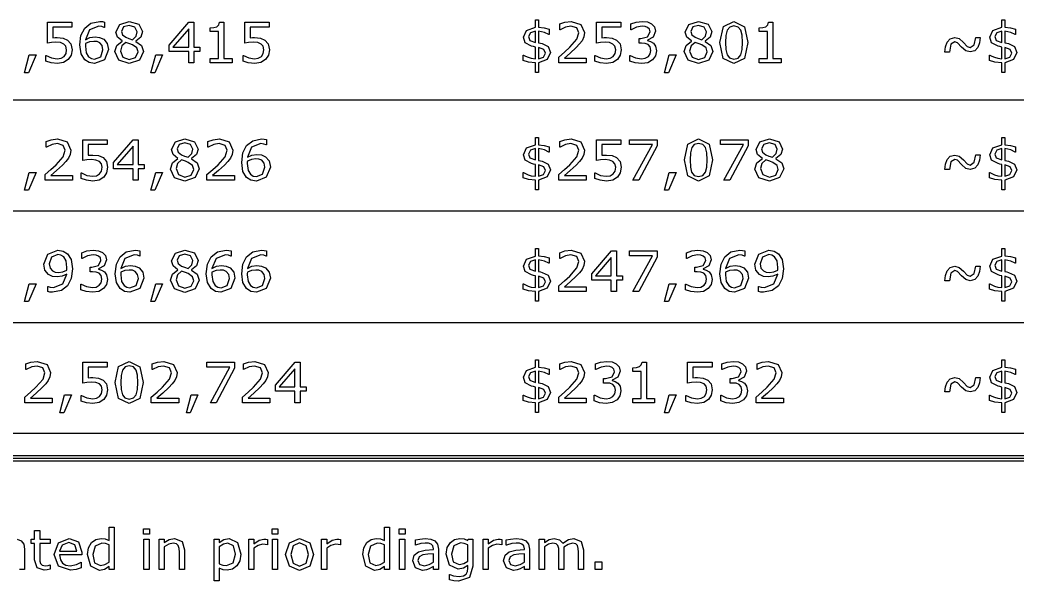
# Model space of a CAD drawing. Extents: x -1 to 182, y 89 to 480.
# Drawn here: x 87.14 to 129.78, y 114.87 to 138.89 of the extents above; entities that cross this region are included whole.
import ezdxf

# ---------------------------------------------------------------- set-up
doc = ezdxf.new("R2010")
doc.units = 0

msp = doc.modelspace()

# ---------------------------------------------------------------- linework, layer by layer
at = {"layer": 'Layer 1', "color": 7}
for points in [[(89.376603, 137.604896), (89.33242, 137.373518), (89.211495, 137.18749), (89.011508, 137.061919), (88.744083, 137.018898), (88.470845, 137.049113), (88.248765, 137.120048), (88.248765, 137.365369), (88.265037, 137.365369), (88.488279, 137.261891), (88.739424, 137.220034), (88.898719, 137.243317), (89.03708, 137.324703), (89.113819, 137.44448), (89.140563, 137.606087), (89.109171, 137.757243), (89.02429, 137.856065), (88.876626, 137.917686), (88.683615, 137.936207), (88.485953, 137.922184), (88.323171, 137.894297), (88.323171, 138.786101), (89.364967, 138.786101), (89.364967, 138.58261), (88.547577, 138.58261), (88.547577, 138.122182), (88.649897, 138.129062), (88.740588, 138.131707), (88.987084, 138.107366), (89.181259, 138.023625), (89.325435, 137.858525), (89.376595, 137.605055), (89.376603, 137.604896)], [(90.929994, 137.616538), (90.755586, 137.185162), (90.330031, 137.018898), (90.097489, 137.058426), (89.912616, 137.175848), (89.757973, 137.431647), (89.70449, 137.815346), (89.753324, 138.223465), (89.911452, 138.539721), (90.17539, 138.744376), (90.552111, 138.818777), (90.66722, 138.812956), (90.761399, 138.792054), (90.761399, 138.569989), (90.749784, 138.569989), (90.650951, 138.602533), (90.517239, 138.618937), (90.118428, 138.461986), (89.945181, 138.039924), (90.13703, 138.129432), (90.356785, 138.160838), (90.550957, 138.139936), (90.724204, 138.05855), (90.877683, 137.87948), (90.930004, 137.616723), (90.929994, 137.616538)], [(92.431063, 137.537507), (92.255494, 137.164286), (91.815984, 137.015458), (91.367177, 137.160794), (91.200908, 137.532877), (91.284622, 137.793306), (91.520654, 137.979361), (91.520654, 137.98624), (91.313692, 138.149038), (91.247417, 138.369938), (91.40787, 138.695507), (91.815984, 138.825735), (92.229914, 138.701328), (92.384555, 138.385046), (92.311302, 138.153668), (92.096201, 137.976953), (92.096201, 137.970074), (92.345023, 137.797989), (92.431063, 137.537533), (92.431063, 137.537507)], [(92.1555, 138.382823), (92.058993, 138.580467), (91.814823, 138.654894), (91.57414, 138.585123), (91.481123, 138.396767), (91.527631, 138.251431), (91.670646, 138.143296), (91.793894, 138.088633), (91.952022, 138.032833), (92.111317, 138.192138), (92.1555, 138.382823), (92.1555, 138.382823)], [(94.83789, 137.542164), (94.58093, 137.542164), (94.58093, 137.054934), (94.357688, 137.054934), (94.357688, 137.542111), (93.52867, 137.542111), (93.52867, 137.809551), (94.36699, 138.786233), (94.58093, 138.786233), (94.58093, 137.728139), (94.83789, 137.728139), (94.83789, 137.542164)], [(96.213385, 137.054934), (95.276235, 137.054934), (95.276235, 137.231675), (95.636677, 137.231675), (95.636677, 138.392057), (95.276235, 138.392057), (95.276235, 138.550198), (95.433202, 138.56184), (95.559937, 138.597876), (95.643654, 138.671139), (95.679698, 138.792054), (95.859918, 138.792054), (95.859918, 137.231702), (96.213385, 137.231702), (96.213385, 137.054934)], [(97.812123, 137.604896), (97.76794, 137.373518), (97.647018, 137.18749), (97.44703, 137.061919), (97.179606, 137.018898), (96.906365, 137.049113), (96.684288, 137.120048), (96.684288, 137.365369), (96.700559, 137.365369), (96.923801, 137.261891), (97.174949, 137.220034), (97.334241, 137.243317), (97.472605, 137.324703), (97.549344, 137.44448), (97.576086, 137.606087), (97.544693, 137.757243), (97.459815, 137.856065), (97.312148, 137.917686), (97.119138, 137.936207), (96.921476, 137.922184), (96.758696, 137.894297), (96.758696, 138.786101), (97.800492, 138.786101), (97.800492, 138.58261), (96.9831, 138.58261), (96.9831, 138.122182), (97.085419, 138.129062), (97.17611, 138.131707), (97.422606, 138.107366), (97.616781, 138.023625), (97.760958, 137.858525), (97.812118, 137.605055), (97.812123, 137.604896)], [(109.827784, 137.496761), (109.687095, 137.196777), (109.318512, 137.056098), (109.318512, 136.6352), (109.181313, 136.6352), (109.181313, 137.050277), (108.892957, 137.079355), (108.659251, 137.153756), (108.659251, 137.383996), (108.677851, 137.383996), (108.756916, 137.336318), (108.867374, 137.286312), (109.008064, 137.244455), (109.18131, 137.222494), (109.18131, 137.725943), (109.095268, 137.743405), (109.022018, 137.761926), (108.749942, 137.904933), (108.667387, 138.142132), (108.802263, 138.432803), (109.18131, 138.57118), (109.18131, 138.887436), (109.31851, 138.887436), (109.31851, 138.573508), (109.559193, 138.545595), (109.766158, 138.486302), (109.766158, 138.25839), (109.749886, 138.25839), (109.567339, 138.352581), (109.318517, 138.404916), (109.318517, 137.903769), (109.394096, 137.887365), (109.46502, 137.872284), (109.732444, 137.744384), (109.827789, 137.496708), (109.827784, 137.496761)], [(111.352108, 137.054934), (110.180087, 137.054934), (110.180087, 137.297953), (110.424257, 137.507239), (110.653312, 137.71536), (110.959109, 138.058365), (111.041662, 138.333928), (110.952132, 138.544378), (110.704472, 138.621107), (110.475417, 138.583906), (110.234734, 138.46995), (110.223119, 138.46995), (110.223119, 138.714134), (110.442871, 138.788535), (110.710298, 138.822269), (111.127712, 138.693205), (111.278866, 138.345543), (111.253281, 138.160679), (111.180031, 137.999072), (111.07306, 137.857203), (110.925394, 137.70258), (110.668433, 137.465382), (110.420776, 137.253768), (111.352113, 137.253768), (111.352108, 137.054934)], [(112.852013, 137.604896), (112.80783, 137.373518), (112.686908, 137.18749), (112.48692, 137.061919), (112.219495, 137.018898), (111.946255, 137.049113), (111.724178, 137.120048), (111.724178, 137.365369), (111.740449, 137.365369), (111.963691, 137.261891), (112.214839, 137.220034), (112.374131, 137.243317), (112.512495, 137.324703), (112.589234, 137.44448), (112.615976, 137.606087), (112.584583, 137.757243), (112.499705, 137.856065), (112.352038, 137.917686), (112.159028, 137.936207), (111.961366, 137.922184), (111.798586, 137.894297), (111.798586, 138.786101), (112.840382, 138.786101), (112.840382, 138.58261), (112.02299, 138.58261), (112.02299, 138.122182), (112.125309, 138.129062), (112.216, 138.131707), (112.462496, 138.107366), (112.656671, 138.023625), (112.800848, 137.858525), (112.852008, 137.605055), (112.852013, 137.604896)], [(114.227508, 137.888609), (114.319364, 137.763037), (114.355408, 137.567696), (114.312387, 137.350262), (114.191464, 137.178177), (113.985664, 137.057262), (113.727539, 137.018898), (113.443837, 137.05377), (113.214783, 137.128197), (113.214783, 137.37119), (113.232219, 137.37119), (113.464763, 137.263055), (113.722888, 137.220034), (113.87869, 137.244375), (114.012402, 137.316474), (114.091468, 137.42924), (114.118212, 137.585052), (114.087981, 137.738537), (114.00659, 137.835031), (113.879854, 137.883873), (113.719398, 137.897895), (113.614753, 137.897895), (113.614753, 138.090909), (113.696144, 138.090909), (113.977522, 138.164172), (114.083329, 138.380442), (114.056588, 138.489741), (113.982174, 138.567634), (113.875203, 138.609491), (113.746142, 138.621133), (113.511272, 138.581604), (113.276404, 138.469977), (113.264789, 138.469977), (113.264789, 138.712996), (113.484543, 138.787423), (113.751968, 138.822296), (113.97521, 138.799012), (114.149618, 138.724585), (114.276353, 138.589727), (114.319374, 138.404863), (114.217055, 138.15253), (113.977536, 138.017672), (113.977536, 138.001268), (114.105435, 137.961739), (114.227519, 137.888503), (114.227508, 137.888609)], [(116.772699, 137.537454), (116.59713, 137.164233), (116.15762, 137.015405), (115.708813, 137.160741), (115.542544, 137.532824), (115.626258, 137.793253), (115.86229, 137.979308), (115.86229, 137.986187), (115.655328, 138.148985), (115.589053, 138.369885), (115.749506, 138.695454), (116.15762, 138.825682), (116.57155, 138.701275), (116.726191, 138.384993), (116.652938, 138.153615), (116.437837, 137.9769), (116.437837, 137.970021), (116.686659, 137.797936), (116.772699, 137.53748), (116.772699, 137.537454)], [(116.497136, 138.38277), (116.400629, 138.580414), (116.156459, 138.654841), (115.915776, 138.58507), (115.822759, 138.396714), (115.869267, 138.251378), (116.012282, 138.143243), (116.13553, 138.08858), (116.293658, 138.03278), (116.452953, 138.192085), (116.497136, 138.38277), (116.497136, 138.38277)], [(118.271443, 137.921152), (118.12494, 137.236306), (117.672644, 137.018898), (117.216857, 137.239798), (117.073842, 137.918824), (117.219183, 138.600178), (117.672644, 138.821105), (118.127266, 138.596686), (118.271443, 137.921152), (118.271443, 137.921152)], [(117.965648, 137.393283), (118.020295, 137.61421), (118.035403, 137.921152), (118.020295, 138.228121), (117.964487, 138.449022), (117.852864, 138.583906), (117.672644, 138.629256), (117.491259, 138.583906), (117.378475, 138.44672), (117.323828, 138.222301), (117.309884, 137.918824), (117.322664, 137.615374), (117.377313, 137.396775), (117.485446, 137.258398), (117.672644, 137.210747), (117.854029, 137.256096), (117.965648, 137.393283), (117.965648, 137.393283)], [(119.688798, 137.054934), (118.751645, 137.054934), (118.751645, 137.231675), (119.112089, 137.231675), (119.112089, 138.392057), (118.751645, 138.392057), (118.751645, 138.550198), (118.908614, 138.56184), (119.035349, 138.597876), (119.119066, 138.671139), (119.15511, 138.792054), (119.335331, 138.792054), (119.335331, 137.231702), (119.688798, 137.231702), (119.688798, 137.054934)], [(129.768143, 137.496761), (129.627453, 137.196777), (129.258873, 137.056098), (129.258873, 136.6352), (129.121671, 136.6352), (129.121671, 137.050277), (128.833318, 137.079355), (128.599612, 137.153756), (128.599612, 137.383996), (128.618212, 137.383996), (128.697278, 137.336318), (128.807736, 137.286312), (128.948425, 137.244455), (129.121669, 137.222494), (129.121669, 137.725943), (129.035629, 137.743405), (128.962376, 137.761926), (128.6903, 137.904933), (128.607748, 138.142132), (128.742622, 138.432803), (129.121669, 138.57118), (129.121669, 138.887436), (129.258871, 138.887436), (129.258871, 138.573508), (129.499551, 138.545595), (129.706516, 138.486302), (129.706516, 138.25839), (129.690244, 138.25839), (129.507698, 138.352581), (129.258876, 138.404916), (129.258876, 137.903769), (129.334452, 137.887365), (129.405378, 137.872284), (129.672803, 137.744384), (129.768145, 137.496708), (129.768143, 137.496761)], [(94.357688, 137.728192), (94.357688, 138.509558), (93.6868, 137.728192), (94.357688, 137.728192)], [(109.181313, 137.923481), (109.181313, 138.403699), (108.972022, 138.335092), (108.887144, 138.172294), (108.949932, 138.013016), (109.181313, 137.923481), (109.181313, 137.923481)], [(129.121671, 137.923481), (129.121671, 138.403699), (128.912384, 138.335092), (128.827503, 138.172294), (128.890291, 138.013016), (129.121671, 137.923481), (129.121671, 137.923481)], [(90.693962, 137.607277), (90.661405, 137.786347), (90.556762, 137.90959), (90.438163, 137.958432), (90.302125, 137.970074), (90.118417, 137.94679), (89.944009, 137.874692), (89.940517, 137.824712), (89.939458, 137.765419), (89.976667, 137.474721), (90.081309, 137.307293), (90.196419, 137.231728), (90.332457, 137.208445), (90.597558, 137.310759), (90.694062, 137.607251), (90.693962, 137.607277)], [(92.191544, 137.515414), (92.143871, 137.686335), (91.960163, 137.816563), (91.840403, 137.86424), (91.667156, 137.925862), (91.498564, 137.771213), (91.435776, 137.550313), (91.543908, 137.291021), (91.81831, 137.188707), (92.089224, 137.275914), (92.191544, 137.515414), (92.191544, 137.515414)], [(116.53318, 137.515361), (116.485507, 137.686282), (116.301799, 137.81651), (116.182039, 137.864188), (116.008792, 137.925809), (115.8402, 137.77116), (115.777412, 137.55026), (115.885544, 137.290968), (116.159946, 137.188654), (116.43086, 137.275861), (116.53318, 137.515361), (116.53318, 137.515361)], [(128.201962, 138.132766), (128.175218, 137.906045), (128.099643, 137.70721), (127.970582, 137.566532), (127.778733, 137.515361), (127.584558, 137.560711), (127.402011, 137.725811), (127.229929, 137.908373), (127.118307, 137.945573), (126.950876, 137.843259), (126.882275, 137.514197), (126.688103, 137.514197), (126.713688, 137.739781), (126.789264, 137.939752), (126.919489, 138.078129), (127.111338, 138.131602), (127.304349, 138.086252), (127.489221, 137.921152), (127.641536, 137.753724), (127.771761, 137.701416), (127.94733, 137.818838), (128.007793, 138.132766), (128.201962, 138.132766)], [(87.833674, 137.386298), (87.50579, 136.624722), (87.336033, 136.624722), (87.538344, 137.386298), (87.833674, 137.386298)], [(93.241478, 137.386351), (92.913591, 136.624775), (92.743834, 136.624775), (92.946148, 137.386351), (93.241478, 137.386351)], [(109.608029, 137.466546), (109.539428, 137.625825), (109.318512, 137.706046), (109.318512, 137.22469), (109.532454, 137.295625), (109.608029, 137.466546), (109.608029, 137.466546)], [(115.203029, 137.386298), (114.875144, 136.624722), (114.705385, 136.624722), (114.907698, 137.386298), (115.203029, 137.386298)], [(129.548388, 137.466546), (129.47979, 137.625825), (129.258873, 137.706046), (129.258873, 137.22469), (129.472813, 137.295625), (129.548388, 137.466546), (129.548388, 137.466546)], [(4.762494, 135.467436), (175.153946, 135.467436), (175.153946, 130.704942), (4.762494, 130.704942), (4.762494, 135.467436)], [(89.390555, 132.027857), (88.218534, 132.027857), (88.218534, 132.270876), (88.462707, 132.480162), (88.691762, 132.688283), (88.997556, 133.031288), (89.080109, 133.306851), (88.990579, 133.517301), (88.742921, 133.59403), (88.513867, 133.556829), (88.273183, 133.442873), (88.261568, 133.442873), (88.261568, 133.687057), (88.481323, 133.761458), (88.748748, 133.795192), (89.166164, 133.666128), (89.317318, 133.318466), (89.291733, 133.133602), (89.21848, 132.971995), (89.111509, 132.830126), (88.963846, 132.675503), (88.706885, 132.438305), (88.459225, 132.226691), (89.390562, 132.226691), (89.390555, 132.027857)], [(90.890462, 132.577819), (90.84628, 132.346441), (90.725355, 132.160413), (90.525367, 132.034842), (90.257942, 131.991821), (89.984705, 132.022036), (89.762624, 132.092971), (89.762624, 132.338292), (89.778896, 132.338292), (90.002138, 132.234814), (90.253283, 132.192957), (90.412578, 132.21624), (90.550939, 132.297626), (90.627678, 132.417403), (90.654423, 132.57901), (90.62303, 132.730166), (90.538149, 132.828988), (90.390485, 132.890609), (90.197474, 132.90913), (89.999812, 132.895107), (89.83703, 132.86722), (89.83703, 133.759024), (90.878826, 133.759024), (90.878826, 133.555533), (90.061436, 133.555533), (90.061436, 133.095105), (90.163756, 133.101985), (90.254447, 133.10463), (90.500943, 133.080289), (90.695118, 132.996548), (90.839295, 132.831448), (90.890454, 132.577978), (90.890462, 132.577819)], [(92.457807, 132.515034), (92.200844, 132.515034), (92.200844, 132.027857), (91.977602, 132.027857), (91.977602, 132.515034), (91.148584, 132.515034), (91.148584, 132.782474), (91.986905, 133.759156), (92.200844, 133.759156), (92.200844, 132.701062), (92.457807, 132.701062), (92.457807, 132.515034)], [(91.977602, 132.701062), (91.977602, 133.482429), (91.306715, 132.701062), (91.977602, 132.701062)], [(94.811148, 132.510377), (94.635576, 132.137156), (94.19607, 131.988328), (93.74726, 132.133664), (93.580991, 132.505747), (93.664708, 132.766176), (93.90074, 132.952231), (93.90074, 132.95911), (93.693775, 133.121908), (93.627499, 133.342808), (93.787956, 133.668377), (94.19607, 133.798605), (94.609997, 133.674198), (94.76464, 133.357916), (94.691388, 133.126538), (94.476284, 132.949823), (94.476284, 132.942944), (94.725106, 132.770859), (94.811148, 132.510403), (94.811148, 132.510377)], [(94.535583, 133.355693), (94.439079, 133.553337), (94.194908, 133.627764), (93.954225, 133.557993), (93.861206, 133.369637), (93.907717, 133.224301), (94.050729, 133.116166), (94.173977, 133.061503), (94.332108, 133.005703), (94.4914, 133.165008), (94.535583, 133.355693), (94.535583, 133.355693)], [(96.312218, 132.027857), (95.140197, 132.027857), (95.140197, 132.270876), (95.384368, 132.480162), (95.613422, 132.688283), (95.919219, 133.031288), (96.001772, 133.306851), (95.912242, 133.517301), (95.664582, 133.59403), (95.435527, 133.556829), (95.194844, 133.442873), (95.183229, 133.442873), (95.183229, 133.687057), (95.402981, 133.761458), (95.670408, 133.795192), (96.087822, 133.666128), (96.238976, 133.318466), (96.213391, 133.133602), (96.140141, 132.971995), (96.03317, 132.830126), (95.885504, 132.675503), (95.628543, 132.438305), (95.380886, 132.226691), (96.312223, 132.226691), (96.312218, 132.027857)], [(97.851657, 132.589461), (97.677249, 132.158085), (97.251694, 131.991821), (97.019149, 132.031349), (96.834277, 132.148771), (96.679636, 132.40457), (96.626151, 132.788269), (96.674985, 133.196388), (96.833116, 133.512644), (97.097053, 133.717299), (97.473772, 133.7917), (97.588881, 133.785879), (97.683062, 133.764977), (97.683062, 133.542912), (97.671447, 133.542912), (97.572617, 133.575456), (97.438905, 133.59186), (97.040091, 133.434909), (96.866847, 133.012847), (97.058696, 133.102355), (97.278448, 133.133761), (97.472623, 133.112859), (97.645867, 133.031473), (97.799346, 132.852403), (97.85167, 132.589646), (97.851657, 132.589461)], [(109.827784, 132.469684), (109.687095, 132.1697), (109.318512, 132.029021), (109.318512, 131.608123), (109.181313, 131.608123), (109.181313, 132.0232), (108.892957, 132.052278), (108.659251, 132.126679), (108.659251, 132.356919), (108.677851, 132.356919), (108.756916, 132.309241), (108.867374, 132.259235), (109.008064, 132.217378), (109.18131, 132.195417), (109.18131, 132.698866), (109.095268, 132.716328), (109.022018, 132.734849), (108.749942, 132.877856), (108.667387, 133.115055), (108.802263, 133.405726), (109.18131, 133.544103), (109.18131, 133.860359), (109.31851, 133.860359), (109.31851, 133.546431), (109.559193, 133.518518), (109.766158, 133.459225), (109.766158, 133.231313), (109.749886, 133.231313), (109.567339, 133.325504), (109.318517, 133.377839), (109.318517, 132.876692), (109.394096, 132.860288), (109.46502, 132.845207), (109.732444, 132.717307), (109.827789, 132.469631), (109.827784, 132.469684)], [(111.352108, 132.027857), (110.180087, 132.027857), (110.180087, 132.270876), (110.424257, 132.480162), (110.653312, 132.688283), (110.959109, 133.031288), (111.041662, 133.306851), (110.952132, 133.517301), (110.704472, 133.59403), (110.475417, 133.556829), (110.234734, 133.442873), (110.223119, 133.442873), (110.223119, 133.687057), (110.442871, 133.761458), (110.710298, 133.795192), (111.127712, 133.666128), (111.278866, 133.318466), (111.253281, 133.133602), (111.180031, 132.971995), (111.07306, 132.830126), (110.925394, 132.675503), (110.668433, 132.438305), (110.420776, 132.226691), (111.352113, 132.226691), (111.352108, 132.027857)], [(112.852013, 132.577819), (112.80783, 132.346441), (112.686908, 132.160413), (112.48692, 132.034842), (112.219495, 131.991821), (111.946255, 132.022036), (111.724178, 132.092971), (111.724178, 132.338292), (111.740449, 132.338292), (111.963691, 132.234814), (112.214839, 132.192957), (112.374131, 132.21624), (112.512495, 132.297626), (112.589234, 132.417403), (112.615976, 132.57901), (112.584583, 132.730166), (112.499705, 132.828988), (112.352038, 132.890609), (112.159028, 132.90913), (111.961366, 132.895107), (111.798586, 132.86722), (111.798586, 133.759024), (112.840382, 133.759024), (112.840382, 133.555533), (112.02299, 133.555533), (112.02299, 133.095105), (112.125309, 133.101985), (112.216, 133.10463), (112.462496, 133.080289), (112.656671, 132.996548), (112.800848, 132.831448), (112.852008, 132.577978), (112.852013, 132.577819)], [(114.384475, 133.499865), (113.600804, 132.027857), (113.351982, 132.027857), (114.185651, 133.555665), (113.199667, 133.555665), (113.199667, 133.759156), (114.384475, 133.759156), (114.384475, 133.499865)], [(116.757583, 132.894075), (116.611081, 132.209229), (116.158784, 131.991821), (115.702998, 132.212721), (115.559985, 132.891747), (115.705324, 133.573101), (116.158784, 133.794028), (116.613407, 133.569609), (116.757583, 132.894075), (116.757583, 132.894075)], [(116.451789, 132.366206), (116.506436, 132.587133), (116.521544, 132.894075), (116.506436, 133.201044), (116.450627, 133.421945), (116.339005, 133.556829), (116.158784, 133.602179), (115.9774, 133.556829), (115.864616, 133.419643), (115.809969, 133.195224), (115.796025, 132.891747), (115.808805, 132.588297), (115.863454, 132.369698), (115.971587, 132.231321), (116.158784, 132.18367), (116.340169, 132.229019), (116.451789, 132.366206), (116.451789, 132.366206)], [(118.27842, 133.499865), (117.494749, 132.027857), (117.245927, 132.027857), (118.079593, 133.555665), (117.093609, 133.555665), (117.093609, 133.759156), (118.27842, 133.759156), (118.27842, 133.499865)], [(119.800418, 132.510377), (119.624848, 132.137156), (119.185339, 131.988328), (118.736529, 132.133664), (118.570263, 132.505747), (118.653977, 132.766176), (118.890009, 132.952231), (118.890009, 132.95911), (118.683046, 133.121908), (118.616771, 133.342808), (118.777225, 133.668377), (119.185339, 133.798605), (119.599268, 133.674198), (119.753909, 133.357916), (119.680657, 133.126538), (119.465556, 132.949823), (119.465556, 132.942944), (119.714378, 132.770859), (119.800418, 132.510403), (119.800418, 132.510377)], [(119.524854, 133.355693), (119.428348, 133.553337), (119.184177, 133.627764), (118.943494, 133.557993), (118.850477, 133.369637), (118.896986, 133.224301), (119.040001, 133.116166), (119.163249, 133.061503), (119.321377, 133.005703), (119.480669, 133.165008), (119.524854, 133.355693), (119.524854, 133.355693)], [(129.768143, 132.469684), (129.627453, 132.1697), (129.258873, 132.029021), (129.258873, 131.608123), (129.121671, 131.608123), (129.121671, 132.0232), (128.833318, 132.052278), (128.599612, 132.126679), (128.599612, 132.356919), (128.618212, 132.356919), (128.697278, 132.309241), (128.807736, 132.259235), (128.948425, 132.217378), (129.121669, 132.195417), (129.121669, 132.698866), (129.035629, 132.716328), (128.962376, 132.734849), (128.6903, 132.877856), (128.607748, 133.115055), (128.742622, 133.405726), (129.121669, 133.544103), (129.121669, 133.860359), (129.258871, 133.860359), (129.258871, 133.546431), (129.499551, 133.518518), (129.706516, 133.459225), (129.706516, 133.231313), (129.690244, 133.231313), (129.507698, 133.325504), (129.258876, 133.377839), (129.258876, 132.876692), (129.334452, 132.860288), (129.405378, 132.845207), (129.672803, 132.717307), (129.768145, 132.469631), (129.768143, 132.469684)], [(109.181313, 132.896404), (109.181313, 133.376622), (108.972022, 133.308015), (108.887144, 133.145217), (108.949932, 132.985939), (109.181313, 132.896404), (109.181313, 132.896404)], [(128.201962, 133.105689), (128.175218, 132.878968), (128.099643, 132.680133), (127.970582, 132.539455), (127.778733, 132.488284), (127.584558, 132.533634), (127.402011, 132.698734), (127.229929, 132.881296), (127.118307, 132.918496), (126.950876, 132.816182), (126.882275, 132.48712), (126.688103, 132.48712), (126.713688, 132.712704), (126.789264, 132.912675), (126.919489, 133.051052), (127.111338, 133.104525), (127.304349, 133.059175), (127.489221, 132.894075), (127.641536, 132.726647), (127.771761, 132.674339), (127.94733, 132.791761), (128.007793, 133.105689), (128.201962, 133.105689)], [(129.121671, 132.896404), (129.121671, 133.376622), (128.912384, 133.308015), (128.827503, 133.145217), (128.890291, 132.985939), (129.121671, 132.896404), (129.121671, 132.896404)], [(94.571627, 132.488284), (94.523957, 132.659205), (94.340246, 132.789433), (94.220485, 132.837111), (94.047242, 132.898732), (93.878647, 132.744083), (93.815861, 132.523183), (93.923994, 132.263891), (94.198395, 132.161577), (94.469307, 132.248784), (94.571627, 132.488284), (94.571627, 132.488284)], [(97.615625, 132.5802), (97.583068, 132.75927), (97.478423, 132.882513), (97.359826, 132.931355), (97.223788, 132.942997), (97.040078, 132.919713), (96.86567, 132.847615), (96.862177, 132.797635), (96.861119, 132.738342), (96.898325, 132.447644), (97.00297, 132.280216), (97.118079, 132.204651), (97.254117, 132.181368), (97.519216, 132.283682), (97.615723, 132.580174), (97.615625, 132.5802)], [(109.608029, 132.439469), (109.539428, 132.598748), (109.318512, 132.678969), (109.318512, 132.197613), (109.532454, 132.268548), (109.608029, 132.439469), (109.608029, 132.439469)], [(119.560898, 132.488284), (119.513226, 132.659205), (119.329518, 132.789433), (119.209757, 132.837111), (119.036511, 132.898732), (118.867919, 132.744083), (118.80513, 132.523183), (118.913263, 132.263891), (119.187664, 132.161577), (119.458579, 132.248784), (119.560898, 132.488284), (119.560898, 132.488284)], [(129.548388, 132.439469), (129.47979, 132.598748), (129.258873, 132.678969), (129.258873, 132.197613), (129.472813, 132.268548), (129.548388, 132.439469), (129.548388, 132.439469)], [(87.833674, 132.359221), (87.50579, 131.597645), (87.336033, 131.597645), (87.538344, 132.359221), (87.833674, 132.359221)], [(93.241478, 132.359221), (92.913591, 131.597645), (92.743834, 131.597645), (92.946148, 132.359221), (93.241478, 132.359221)], [(115.203029, 132.359221), (114.875144, 131.597645), (114.705385, 131.597645), (114.907698, 132.359221), (115.203029, 132.359221)], [(89.388229, 128.23506), (89.335908, 127.823474), (89.180103, 127.508382), (88.915004, 127.303728), (88.540608, 127.231655), (88.426663, 127.238534), (88.331318, 127.258378), (88.331318, 127.480469), (88.342933, 127.480469), (88.438275, 127.446735), (88.575477, 127.431653), (88.977776, 127.585138), (89.147535, 128.010693), (88.944057, 127.917666), (88.735931, 127.889779), (88.541756, 127.910681), (88.368513, 127.992067), (88.213872, 128.172274), (88.162712, 128.433894), (88.33712, 128.86527), (88.762675, 129.031534), (88.995217, 128.992005), (89.182415, 128.875721), (89.33473, 128.626907), (89.388216, 128.23506), (89.388229, 128.23506)], [(89.153361, 128.285066), (89.116153, 128.574573), (89.013833, 128.744329), (88.896401, 128.818756), (88.760363, 128.84204), (88.495261, 128.737397), (88.398757, 128.443234), (88.43015, 128.263), (88.535957, 128.140921), (88.651066, 128.092079), (88.790591, 128.080437), (88.974302, 128.104779), (89.14871, 128.175687), (89.151091, 128.223365), (89.153472, 128.284987), (89.153361, 128.285066)], [(90.752099, 128.099038), (90.843954, 127.973466), (90.879998, 127.778125), (90.836977, 127.560691), (90.716055, 127.388606), (90.510254, 127.267691), (90.252129, 127.229327), (89.968425, 127.264199), (89.73937, 127.338626), (89.73937, 127.581619), (89.756806, 127.581619), (89.989351, 127.473484), (90.247473, 127.430463), (90.403278, 127.454804), (90.53699, 127.526903), (90.616055, 127.639669), (90.642797, 127.795481), (90.612566, 127.948966), (90.531177, 128.04546), (90.404439, 128.094302), (90.243986, 128.108324), (90.13934, 128.108324), (90.13934, 128.301338), (90.220731, 128.301338), (90.502107, 128.374601), (90.607917, 128.590871), (90.581173, 128.70017), (90.506759, 128.778063), (90.399791, 128.81992), (90.270727, 128.831562), (90.035859, 128.792033), (89.800989, 128.680406), (89.789374, 128.680406), (89.789374, 128.923425), (90.009126, 128.997852), (90.27655, 129.032725), (90.499792, 129.009441), (90.6742, 128.935014), (90.800938, 128.800156), (90.843959, 128.615292), (90.74164, 128.362959), (90.502118, 128.228101), (90.502118, 128.211697), (90.630017, 128.172168), (90.752104, 128.098932), (90.752099, 128.099038)], [(92.443853, 127.826967), (92.269445, 127.395591), (91.84389, 127.229327), (91.611348, 127.268855), (91.426476, 127.386277), (91.271832, 127.642076), (91.218349, 128.025775), (91.267184, 128.433894), (91.425312, 128.75015), (91.689249, 128.954805), (92.06597, 129.029206), (92.18108, 129.023385), (92.275258, 129.002483), (92.275258, 128.780418), (92.263643, 128.780418), (92.16481, 128.812962), (92.031098, 128.829366), (91.632287, 128.672415), (91.459041, 128.250353), (91.65089, 128.339861), (91.870644, 128.371267), (92.064817, 128.350365), (92.238063, 128.268979), (92.391542, 128.089909), (92.443864, 127.827152), (92.443853, 127.826967)], [(94.811148, 127.747936), (94.635576, 127.374715), (94.19607, 127.225887), (93.74726, 127.371223), (93.580991, 127.743306), (93.664708, 128.003735), (93.90074, 128.18979), (93.90074, 128.196669), (93.693775, 128.359467), (93.627499, 128.580367), (93.787956, 128.905936), (94.19607, 129.036164), (94.609997, 128.911757), (94.76464, 128.595475), (94.691388, 128.364097), (94.476284, 128.187382), (94.476284, 128.180503), (94.725106, 128.008418), (94.811148, 127.747962), (94.811148, 127.747936)], [(94.535583, 128.593252), (94.439079, 128.790896), (94.194908, 128.865323), (93.954225, 128.795552), (93.861206, 128.607196), (93.907717, 128.46186), (94.050729, 128.353725), (94.173977, 128.299062), (94.332108, 128.243262), (94.4914, 128.402567), (94.535583, 128.593252), (94.535583, 128.593252)], [(96.337798, 127.82702), (96.16339, 127.395644), (95.737835, 127.22938), (95.50529, 127.268908), (95.320418, 127.38633), (95.165777, 127.642129), (95.112292, 128.025827), (95.161126, 128.433947), (95.319256, 128.750203), (95.583194, 128.954858), (95.959912, 129.029258), (96.075022, 129.023438), (96.169203, 129.002536), (96.169203, 128.780471), (96.157588, 128.780471), (96.058758, 128.813015), (95.925046, 128.829419), (95.526232, 128.672468), (95.352988, 128.250406), (95.544837, 128.339914), (95.764589, 128.37132), (95.958764, 128.350418), (96.132008, 128.269032), (96.285487, 128.089962), (96.337811, 127.827205), (96.337798, 127.82702)], [(97.851657, 127.82702), (97.677249, 127.395644), (97.251694, 127.22938), (97.019149, 127.268908), (96.834277, 127.38633), (96.679636, 127.642129), (96.626151, 128.025827), (96.674985, 128.433947), (96.833116, 128.750203), (97.097053, 128.954858), (97.473772, 129.029258), (97.588881, 129.023438), (97.683062, 129.002536), (97.683062, 128.780471), (97.671447, 128.780471), (97.572617, 128.813015), (97.438905, 128.829419), (97.040091, 128.672468), (96.866847, 128.250406), (97.058696, 128.339914), (97.278448, 128.37132), (97.472623, 128.350418), (97.645867, 128.269032), (97.799346, 128.089962), (97.85167, 127.827205), (97.851657, 127.82702)], [(109.827784, 127.70719), (109.687095, 127.407206), (109.318512, 127.266527), (109.318512, 126.845629), (109.181313, 126.845629), (109.181313, 127.260706), (108.892957, 127.289784), (108.659251, 127.364185), (108.659251, 127.594425), (108.677851, 127.594425), (108.756916, 127.546747), (108.867374, 127.496741), (109.008064, 127.454884), (109.18131, 127.432923), (109.18131, 127.936372), (109.095268, 127.953834), (109.022018, 127.972355), (108.749942, 128.115362), (108.667387, 128.352561), (108.802263, 128.643232), (109.18131, 128.781609), (109.18131, 129.097865), (109.31851, 129.097865), (109.31851, 128.783937), (109.559193, 128.756024), (109.766158, 128.696731), (109.766158, 128.468819), (109.749886, 128.468819), (109.567339, 128.56301), (109.318517, 128.615345), (109.318517, 128.114198), (109.394096, 128.097794), (109.46502, 128.082713), (109.732444, 127.954813), (109.827789, 127.707137), (109.827784, 127.70719)], [(111.352108, 127.265363), (110.180087, 127.265363), (110.180087, 127.508382), (110.424257, 127.717668), (110.653312, 127.925789), (110.959109, 128.268794), (111.041662, 128.544357), (110.952132, 128.754807), (110.704472, 128.831536), (110.475417, 128.794335), (110.234734, 128.680379), (110.223119, 128.680379), (110.223119, 128.924563), (110.442871, 128.998964), (110.710298, 129.032698), (111.127712, 128.903634), (111.278866, 128.555972), (111.253281, 128.371108), (111.180031, 128.209501), (111.07306, 128.067632), (110.925394, 127.913009), (110.668433, 127.675811), (110.420776, 127.464197), (111.352113, 127.464197), (111.352108, 127.265363)], [(112.905498, 127.75254), (112.648538, 127.75254), (112.648538, 127.265363), (112.425296, 127.265363), (112.425296, 127.75254), (111.596278, 127.75254), (111.596278, 128.01998), (112.434599, 128.996662), (112.648538, 128.996662), (112.648538, 127.938568), (112.905498, 127.938568), (112.905498, 127.75254)], [(114.384475, 128.737371), (113.600804, 127.265363), (113.351982, 127.265363), (114.185651, 128.793171), (113.199667, 128.793171), (113.199667, 128.996662), (114.384475, 128.996662), (114.384475, 128.737371)], [(116.607594, 128.099038), (116.699449, 127.973466), (116.735493, 127.778125), (116.692472, 127.560691), (116.57155, 127.388606), (116.365749, 127.267691), (116.107625, 127.229327), (115.82392, 127.264199), (115.594865, 127.338626), (115.594865, 127.581619), (115.612301, 127.581619), (115.844846, 127.473484), (116.102968, 127.430463), (116.258773, 127.454804), (116.392485, 127.526903), (116.471551, 127.639669), (116.498292, 127.795481), (116.468061, 127.948966), (116.386672, 128.04546), (116.259934, 128.094302), (116.099481, 128.108324), (115.994836, 128.108324), (115.994836, 128.301338), (116.076227, 128.301338), (116.357603, 128.374601), (116.463412, 128.590871), (116.436668, 128.70017), (116.362254, 128.778063), (116.255283, 128.81992), (116.126222, 128.831562), (115.891354, 128.792033), (115.656484, 128.680406), (115.644869, 128.680406), (115.644869, 128.923425), (115.864621, 128.997852), (116.132046, 129.032725), (116.355288, 129.009441), (116.529695, 128.935014), (116.656433, 128.800156), (116.699454, 128.615292), (116.597135, 128.362959), (116.357613, 128.228101), (116.357613, 128.211697), (116.485513, 128.172168), (116.607599, 128.098932), (116.607594, 128.099038)], [(118.299348, 127.826967), (118.12494, 127.395591), (117.699385, 127.229327), (117.466843, 127.268855), (117.281971, 127.386277), (117.127328, 127.642076), (117.073842, 128.025775), (117.122679, 128.433894), (117.280807, 128.75015), (117.544744, 128.954805), (117.921465, 129.029206), (118.036575, 129.023385), (118.130753, 129.002483), (118.130753, 128.780418), (118.119138, 128.780418), (118.020306, 128.812962), (117.886593, 128.829366), (117.487782, 128.672415), (117.314536, 128.250353), (117.506385, 128.339861), (117.72614, 128.371267), (117.920312, 128.350365), (118.093558, 128.268979), (118.247037, 128.089909), (118.299359, 127.827152), (118.299348, 127.826967)], [(119.785302, 128.235113), (119.732981, 127.823527), (119.577176, 127.508435), (119.312077, 127.30378), (118.937681, 127.231708), (118.823733, 127.238587), (118.728391, 127.258431), (118.728391, 127.480522), (118.740006, 127.480522), (118.835348, 127.446788), (118.972548, 127.431706), (119.374849, 127.585191), (119.544605, 128.010746), (119.341131, 127.917719), (119.133004, 127.889832), (118.938829, 127.910734), (118.765586, 127.99212), (118.610945, 128.172327), (118.559785, 128.433947), (118.734193, 128.865323), (119.159746, 129.031587), (119.39229, 128.992058), (119.579488, 128.875774), (119.731803, 128.62696), (119.785289, 128.235113), (119.785302, 128.235113)], [(119.550434, 128.285119), (119.513226, 128.574626), (119.410906, 128.744382), (119.293474, 128.818809), (119.157433, 128.842092), (118.892334, 128.73745), (118.79583, 128.443287), (118.827223, 128.263053), (118.93303, 128.140974), (119.048139, 128.092132), (119.187664, 128.08049), (119.371375, 128.104832), (119.545783, 128.17574), (119.548164, 128.223418), (119.550545, 128.285039), (119.550434, 128.285119)], [(129.768143, 127.70719), (129.627453, 127.407206), (129.258873, 127.266527), (129.258873, 126.845629), (129.121671, 126.845629), (129.121671, 127.260706), (128.833318, 127.289784), (128.599612, 127.364185), (128.599612, 127.594425), (128.618212, 127.594425), (128.697278, 127.546747), (128.807736, 127.496741), (128.948425, 127.454884), (129.121669, 127.432923), (129.121669, 127.936372), (129.035629, 127.953834), (128.962376, 127.972355), (128.6903, 128.115362), (128.607748, 128.352561), (128.742622, 128.643232), (129.121669, 128.781609), (129.121669, 129.097865), (129.258871, 129.097865), (129.258871, 128.783937), (129.499551, 128.756024), (129.706516, 128.696731), (129.706516, 128.468819), (129.690244, 128.468819), (129.507698, 128.56301), (129.258876, 128.615345), (129.258876, 128.114198), (129.334452, 128.097794), (129.405378, 128.082713), (129.672803, 127.954813), (129.768145, 127.707137), (129.768143, 127.70719)], [(109.181313, 128.13391), (109.181313, 128.614128), (108.972022, 128.545521), (108.887144, 128.382723), (108.949932, 128.223445), (109.181313, 128.13391), (109.181313, 128.13391)], [(112.425296, 127.938568), (112.425296, 128.719935), (111.754406, 127.938568), (112.425296, 127.938568)], [(128.201962, 128.343195), (128.175218, 128.116474), (128.099643, 127.917639), (127.970582, 127.776961), (127.778733, 127.72579), (127.584558, 127.77114), (127.402011, 127.93624), (127.229929, 128.118802), (127.118307, 128.156002), (126.950876, 128.053688), (126.882275, 127.724626), (126.688103, 127.724626), (126.713688, 127.95021), (126.789264, 128.150181), (126.919489, 128.288558), (127.111338, 128.342031), (127.304349, 128.296681), (127.489221, 128.131581), (127.641536, 127.964153), (127.771761, 127.911845), (127.94733, 128.029267), (128.007793, 128.343195), (128.201962, 128.343195)], [(129.121671, 128.13391), (129.121671, 128.614128), (128.912384, 128.545521), (128.827503, 128.382723), (128.890291, 128.223445), (129.121671, 128.13391), (129.121671, 128.13391)], [(92.207821, 127.817706), (92.175264, 127.996776), (92.070622, 128.120019), (91.952022, 128.168861), (91.815984, 128.180503), (91.632276, 128.157219), (91.457869, 128.085121), (91.454376, 128.035141), (91.453318, 127.975848), (91.490526, 127.68515), (91.595169, 127.517722), (91.710278, 127.442157), (91.846316, 127.418874), (92.111418, 127.521188), (92.207922, 127.81768), (92.207821, 127.817706)], [(94.571627, 127.725843), (94.523957, 127.896764), (94.340246, 128.026992), (94.220485, 128.074669), (94.047242, 128.136291), (93.878647, 127.981642), (93.815861, 127.760742), (93.923994, 127.50145), (94.198395, 127.399136), (94.469307, 127.486343), (94.571627, 127.725843), (94.571627, 127.725843)], [(96.101766, 127.817759), (96.069209, 127.996829), (95.964564, 128.120072), (95.845967, 128.168914), (95.709929, 128.180556), (95.526218, 128.157272), (95.351811, 128.085173), (95.348318, 128.035194), (95.34726, 127.975901), (95.384465, 127.685203), (95.489111, 127.517775), (95.60422, 127.44221), (95.740258, 127.418927), (96.005357, 127.521241), (96.101864, 127.817733), (96.101766, 127.817759)], [(97.615625, 127.817759), (97.583068, 127.996829), (97.478423, 128.120072), (97.359826, 128.168914), (97.223788, 128.180556), (97.040078, 128.157272), (96.86567, 128.085173), (96.862177, 128.035194), (96.861119, 127.975901), (96.898325, 127.685203), (97.00297, 127.517775), (97.118079, 127.44221), (97.254117, 127.418927), (97.519216, 127.521241), (97.615723, 127.817733), (97.615625, 127.817759)], [(109.608029, 127.676975), (109.539428, 127.836254), (109.318512, 127.916475), (109.318512, 127.435119), (109.532454, 127.506054), (109.608029, 127.676975), (109.608029, 127.676975)], [(118.063316, 127.817706), (118.030759, 127.996776), (117.926117, 128.120019), (117.807517, 128.168861), (117.67148, 128.180503), (117.487772, 128.157219), (117.313364, 128.085121), (117.309871, 128.035141), (117.308813, 127.975848), (117.346021, 127.68515), (117.450664, 127.517722), (117.565773, 127.442157), (117.701811, 127.418874), (117.96691, 127.521188), (118.063417, 127.81768), (118.063316, 127.817706)], [(129.548388, 127.676975), (129.47979, 127.836254), (129.258873, 127.916475), (129.258873, 127.435119), (129.472813, 127.506054), (129.548388, 127.676975), (129.548388, 127.676975)], [(87.833674, 127.596727), (87.50579, 126.835151), (87.336033, 126.835151), (87.538344, 127.596727), (87.833674, 127.596727)], [(93.241478, 127.59678), (92.913591, 126.835204), (92.743834, 126.835204), (92.946148, 127.59678), (93.241478, 127.59678)], [(115.203029, 127.596727), (114.875144, 126.835151), (114.705385, 126.835151), (114.907698, 127.596727), (115.203029, 127.596727)], [(4.762494, 125.942448), (175.153946, 125.942448), (175.153946, 121.179954), (4.762494, 121.179954), (4.762494, 125.942448)], [(88.524331, 122.502869), (87.35231, 122.502869), (87.35231, 122.745888), (87.596481, 122.955174), (87.825535, 123.163295), (88.13133, 123.5063), (88.213885, 123.781863), (88.124356, 123.992313), (87.876695, 124.069042), (87.64764, 124.031841), (87.406957, 123.917885), (87.395342, 123.917885), (87.395342, 124.162069), (87.615094, 124.23647), (87.882521, 124.270204), (88.299935, 124.14114), (88.451089, 123.793478), (88.425504, 123.608614), (88.352254, 123.447007), (88.245283, 123.305138), (88.097617, 123.150515), (87.840656, 122.913317), (87.592999, 122.701703), (88.524336, 122.701703), (88.524331, 122.502869)], [(90.890462, 123.052831), (90.84628, 122.821453), (90.725355, 122.635425), (90.525367, 122.509854), (90.257942, 122.466833), (89.984705, 122.497048), (89.762624, 122.567983), (89.762624, 122.813304), (89.778896, 122.813304), (90.002138, 122.709826), (90.253283, 122.667969), (90.412578, 122.691252), (90.550939, 122.772638), (90.627678, 122.892415), (90.654423, 123.054022), (90.62303, 123.205178), (90.538149, 123.304), (90.390485, 123.365621), (90.197474, 123.384142), (89.999812, 123.370119), (89.83703, 123.342232), (89.83703, 124.234036), (90.878826, 124.234036), (90.878826, 124.030545), (90.061436, 124.030545), (90.061436, 123.570117), (90.163756, 123.576997), (90.254447, 123.579642), (90.500943, 123.555301), (90.695118, 123.47156), (90.839295, 123.30646), (90.890454, 123.05299), (90.890462, 123.052831)], [(92.415947, 123.369087), (92.269445, 122.684241), (91.817148, 122.466833), (91.361362, 122.687733), (91.218349, 123.366759), (91.363688, 124.048113), (91.817148, 124.26904), (92.271771, 124.044621), (92.415947, 123.369087), (92.415947, 123.369087)], [(92.110153, 122.841218), (92.1648, 123.062145), (92.179908, 123.369087), (92.1648, 123.676056), (92.108991, 123.896957), (91.997369, 124.031841), (91.817148, 124.077191), (91.635764, 124.031841), (91.52298, 123.894655), (91.468333, 123.670236), (91.454389, 123.366759), (91.467169, 123.063309), (91.521818, 122.84471), (91.629951, 122.706333), (91.817148, 122.658682), (91.998533, 122.704031), (92.110153, 122.841218), (92.110153, 122.841218)], [(93.932132, 122.502869), (92.760112, 122.502869), (92.760112, 122.745888), (93.004285, 122.955174), (93.233339, 123.163295), (93.539134, 123.5063), (93.621686, 123.781863), (93.532157, 123.992313), (93.284499, 124.069042), (93.055442, 124.031841), (92.814761, 123.917885), (92.803146, 123.917885), (92.803146, 124.162069), (93.022901, 124.23647), (93.290325, 124.270204), (93.707742, 124.14114), (93.858896, 123.793478), (93.833311, 123.608614), (93.760058, 123.447007), (93.653087, 123.305138), (93.505423, 123.150515), (93.248463, 122.913317), (93.000803, 122.701703), (93.93214, 122.701703), (93.932132, 122.502869)], [(96.316867, 123.974877), (95.533195, 122.502869), (95.284374, 122.502869), (96.118043, 124.030677), (95.132059, 124.030677), (95.132059, 124.234168), (96.316867, 124.234168), (96.316867, 123.974877)], [(97.826077, 122.502869), (96.654056, 122.502869), (96.654056, 122.745888), (96.898227, 122.955174), (97.127282, 123.163295), (97.433076, 123.5063), (97.515631, 123.781863), (97.426102, 123.992313), (97.178441, 124.069042), (96.949387, 124.031841), (96.708703, 123.917885), (96.697088, 123.917885), (96.697088, 124.162069), (96.91684, 124.23647), (97.184267, 124.270204), (97.601682, 124.14114), (97.752835, 123.793478), (97.72725, 123.608614), (97.654, 123.447007), (97.547029, 123.305138), (97.399363, 123.150515), (97.142403, 122.913317), (96.894745, 122.701703), (97.826082, 122.701703), (97.826077, 122.502869)], [(99.379468, 122.990046), (99.122507, 122.990046), (99.122507, 122.502869), (98.899265, 122.502869), (98.899265, 122.990046), (98.070247, 122.990046), (98.070247, 123.257486), (98.908565, 124.234168), (99.122507, 124.234168), (99.122507, 123.176074), (99.379468, 123.176074), (99.379468, 122.990046)], [(109.827784, 122.944696), (109.687095, 122.644712), (109.318512, 122.504033), (109.318512, 122.083135), (109.181313, 122.083135), (109.181313, 122.498212), (108.892957, 122.52729), (108.659251, 122.601691), (108.659251, 122.831931), (108.677851, 122.831931), (108.756916, 122.784253), (108.867374, 122.734247), (109.008064, 122.69239), (109.18131, 122.670429), (109.18131, 123.173878), (109.095268, 123.19134), (109.022018, 123.209861), (108.749942, 123.352868), (108.667387, 123.590067), (108.802263, 123.880738), (109.18131, 124.019115), (109.18131, 124.335371), (109.31851, 124.335371), (109.31851, 124.021443), (109.559193, 123.99353), (109.766158, 123.934237), (109.766158, 123.706325), (109.749886, 123.706325), (109.567339, 123.800516), (109.318517, 123.852851), (109.318517, 123.351704), (109.394096, 123.3353), (109.46502, 123.320219), (109.732444, 123.192319), (109.827789, 122.944643), (109.827784, 122.944696)], [(111.352108, 122.502869), (110.180087, 122.502869), (110.180087, 122.745888), (110.424257, 122.955174), (110.653312, 123.163295), (110.959109, 123.5063), (111.041662, 123.781863), (110.952132, 123.992313), (110.704472, 124.069042), (110.475417, 124.031841), (110.234734, 123.917885), (110.223119, 123.917885), (110.223119, 124.162069), (110.442871, 124.23647), (110.710298, 124.270204), (111.127712, 124.14114), (111.278866, 123.793478), (111.253281, 123.608614), (111.180031, 123.447007), (111.07306, 123.305138), (110.925394, 123.150515), (110.668433, 122.913317), (110.420776, 122.701703), (111.352113, 122.701703), (111.352108, 122.502869)], [(112.713649, 123.336544), (112.805504, 123.210972), (112.841549, 123.015631), (112.798527, 122.798197), (112.677605, 122.626112), (112.471804, 122.505197), (112.21368, 122.466833), (111.929978, 122.501705), (111.700923, 122.576132), (111.700923, 122.819125), (111.718359, 122.819125), (111.950904, 122.71099), (112.209029, 122.667969), (112.364831, 122.69231), (112.498543, 122.764409), (112.577609, 122.877175), (112.604353, 123.032987), (112.574121, 123.186472), (112.49273, 123.282966), (112.365995, 123.331808), (112.205539, 123.34583), (112.100893, 123.34583), (112.100893, 123.538844), (112.182284, 123.538844), (112.463663, 123.612107), (112.56947, 123.828377), (112.542729, 123.937676), (112.468315, 124.015569), (112.361344, 124.057426), (112.232283, 124.069068), (111.997412, 124.029539), (111.762545, 123.917912), (111.75093, 123.917912), (111.75093, 124.160931), (111.970684, 124.235358), (112.238109, 124.270231), (112.461351, 124.246947), (112.635759, 124.17252), (112.762494, 124.037662), (112.805515, 123.852798), (112.703195, 123.600465), (112.463676, 123.465607), (112.463676, 123.449203), (112.591576, 123.409674), (112.71366, 123.336438), (112.713649, 123.336544)], [(114.280994, 122.502869), (113.343844, 122.502869), (113.343844, 122.67961), (113.704285, 122.67961), (113.704285, 123.839992), (113.343844, 123.839992), (113.343844, 123.998133), (113.50081, 124.009775), (113.627545, 124.045811), (113.711262, 124.119074), (113.747306, 124.239989), (113.927527, 124.239989), (113.927527, 122.679637), (114.280994, 122.679637), (114.280994, 122.502869)], [(116.745958, 123.052831), (116.701772, 122.821453), (116.58085, 122.635425), (116.380862, 122.509854), (116.113438, 122.466833), (115.8402, 122.497048), (115.61812, 122.567983), (115.61812, 122.813304), (115.634391, 122.813304), (115.857633, 122.709826), (116.108778, 122.667969), (116.26807, 122.691252), (116.406434, 122.772638), (116.483174, 122.892415), (116.509918, 123.054022), (116.478522, 123.205178), (116.393644, 123.304), (116.24598, 123.365621), (116.05297, 123.384142), (115.855308, 123.370119), (115.692526, 123.342232), (115.692526, 124.234036), (116.734321, 124.234036), (116.734321, 124.030545), (115.916932, 124.030545), (115.916932, 123.570117), (116.019251, 123.576997), (116.109942, 123.579642), (116.356438, 123.555301), (116.550613, 123.47156), (116.69479, 123.30646), (116.74595, 123.05299), (116.745958, 123.052831)], [(118.121453, 123.336544), (118.213308, 123.210972), (118.249353, 123.015631), (118.206331, 122.798197), (118.085409, 122.626112), (117.879608, 122.505197), (117.621484, 122.466833), (117.337779, 122.501705), (117.108725, 122.576132), (117.108725, 122.819125), (117.126161, 122.819125), (117.358705, 122.71099), (117.616827, 122.667969), (117.772632, 122.69231), (117.906345, 122.764409), (117.98541, 122.877175), (118.012151, 123.032987), (117.98192, 123.186472), (117.900532, 123.282966), (117.773794, 123.331808), (117.61334, 123.34583), (117.508695, 123.34583), (117.508695, 123.538844), (117.590086, 123.538844), (117.871462, 123.612107), (117.977271, 123.828377), (117.950527, 123.937676), (117.876113, 124.015569), (117.769142, 124.057426), (117.640081, 124.069068), (117.405214, 124.029539), (117.170343, 123.917912), (117.158728, 123.917912), (117.158728, 124.160931), (117.37848, 124.235358), (117.645905, 124.270231), (117.869147, 124.246947), (118.043555, 124.17252), (118.170293, 124.037662), (118.213314, 123.852798), (118.110994, 123.600465), (117.871473, 123.465607), (117.871473, 123.449203), (117.999372, 123.409674), (118.121458, 123.336438), (118.121453, 123.336544)], [(119.787628, 122.502869), (118.615607, 122.502869), (118.615607, 122.745888), (118.859777, 122.955174), (119.088835, 123.163295), (119.394629, 123.5063), (119.477182, 123.781863), (119.387652, 123.992313), (119.139995, 124.069042), (118.910937, 124.031841), (118.670257, 123.917885), (118.658641, 123.917885), (118.658641, 124.162069), (118.878396, 124.23647), (119.145821, 124.270204), (119.563237, 124.14114), (119.714391, 123.793478), (119.688806, 123.608614), (119.615553, 123.447007), (119.508582, 123.305138), (119.360919, 123.150515), (119.103958, 122.913317), (118.856298, 122.701703), (119.787636, 122.701703), (119.787628, 122.502869)], [(129.768143, 122.944696), (129.627453, 122.644712), (129.258873, 122.504033), (129.258873, 122.083135), (129.121671, 122.083135), (129.121671, 122.498212), (128.833318, 122.52729), (128.599612, 122.601691), (128.599612, 122.831931), (128.618212, 122.831931), (128.697278, 122.784253), (128.807736, 122.734247), (128.948425, 122.69239), (129.121669, 122.670429), (129.121669, 123.173878), (129.035629, 123.19134), (128.962376, 123.209861), (128.6903, 123.352868), (128.607748, 123.590067), (128.742622, 123.880738), (129.121669, 124.019115), (129.121669, 124.335371), (129.258871, 124.335371), (129.258871, 124.021443), (129.499551, 123.99353), (129.706516, 123.934237), (129.706516, 123.706325), (129.690244, 123.706325), (129.507698, 123.800516), (129.258876, 123.852851), (129.258876, 123.351704), (129.334452, 123.3353), (129.405378, 123.320219), (129.672803, 123.192319), (129.768145, 122.944643), (129.768143, 122.944696)], [(98.899265, 123.176074), (98.899265, 123.957441), (98.228375, 123.176074), (98.899265, 123.176074)], [(109.181313, 123.371416), (109.181313, 123.851634), (108.972022, 123.783027), (108.887144, 123.620229), (108.949932, 123.460951), (109.181313, 123.371416), (109.181313, 123.371416)], [(129.121671, 123.371416), (129.121671, 123.851634), (128.912384, 123.783027), (128.827503, 123.620229), (128.890291, 123.460951), (129.121671, 123.371416), (129.121671, 123.371416)], [(128.201962, 123.580701), (128.175218, 123.35398), (128.099643, 123.155145), (127.970582, 123.014467), (127.778733, 122.963296), (127.584558, 123.008646), (127.402011, 123.173746), (127.229929, 123.356308), (127.118307, 123.393508), (126.950876, 123.291194), (126.882275, 122.962132), (126.688103, 122.962132), (126.713688, 123.187716), (126.789264, 123.387687), (126.919489, 123.526064), (127.111338, 123.579537), (127.304349, 123.534187), (127.489221, 123.369087), (127.641536, 123.201659), (127.771761, 123.149351), (127.94733, 123.266773), (128.007793, 123.580701), (128.201962, 123.580701)], [(89.347533, 122.834233), (89.019649, 122.072657), (88.849892, 122.072657), (89.052203, 122.834233), (89.347533, 122.834233)], [(94.755337, 122.834233), (94.42745, 122.072657), (94.257694, 122.072657), (94.460007, 122.834233), (94.755337, 122.834233)], [(109.608029, 122.914481), (109.539428, 123.07376), (109.318512, 123.153981), (109.318512, 122.672625), (109.532454, 122.74356), (109.608029, 122.914481), (109.608029, 122.914481)], [(115.203029, 122.834233), (114.875144, 122.072657), (114.705385, 122.072657), (114.907698, 122.834233), (115.203029, 122.834233)], [(129.548388, 122.914481), (129.47979, 123.07376), (129.258873, 123.153981), (129.258873, 122.672625), (129.472813, 122.74356), (129.548388, 122.914481), (129.548388, 122.914481)], [(4.762494, 120.227561), (4.762494, 120.015683), (175.153946, 120.015683), (175.153946, 120.227561), (4.762494, 120.227561)], [(4.762494, 120.121622), (175.153946, 120.121622)], [(88.43985, 115.370717), (88.304973, 115.343994), (88.175912, 115.333411), (87.873605, 115.440381), (87.770124, 115.783387), (87.770124, 116.474054), (87.622457, 116.474054), (87.622457, 116.657754), (87.770124, 116.657754), (87.770124, 117.030975), (87.988714, 117.030975), (87.988714, 116.657754), (88.43985, 116.657754), (88.43985, 116.474054), (87.988714, 116.474054), (87.988714, 115.882209), (87.993371, 115.721765), (88.025928, 115.614795), (88.095691, 115.546188), (88.23289, 115.525286), (88.344512, 115.540367), (88.428229, 115.567117), (88.439844, 115.567117), (88.43985, 115.370717)], [(91.175725, 115.359102), (90.957135, 115.359102), (90.957135, 115.49515), (90.760634, 115.368415), (90.538556, 115.323065), (90.168812, 115.502109), (90.032774, 115.998599), (90.079283, 116.292762), (90.207182, 116.512525), (90.39089, 116.647383), (90.609483, 116.693896), (90.790865, 116.671671), (90.957135, 116.605393), (90.957135, 117.168161), (91.175725, 117.168161), (91.175725, 115.359102)], [(92.677959, 116.875294), (92.431463, 116.875294), (92.431463, 117.102016), (92.677959, 117.102016), (92.677959, 116.875294)], [(98.1753, 116.875294), (97.928783, 116.875294), (97.928783, 117.102016), (98.175279, 117.102016), (98.1753, 116.875294)], [(102.945912, 115.359128), (102.727321, 115.359128), (102.727321, 115.495177), (102.530821, 115.368441), (102.308743, 115.323092), (101.938999, 115.502135), (101.802961, 115.998625), (101.849469, 116.292788), (101.977368, 116.512551), (102.161076, 116.647409), (102.37967, 116.693923), (102.561052, 116.671698), (102.727321, 116.60542), (102.727321, 117.168188), (102.945912, 117.168188), (102.945912, 115.359128)], [(103.610986, 116.875321), (103.36449, 116.875321), (103.36449, 117.102042), (103.610986, 117.102042), (103.610986, 116.875321)], [(87.017859, 116.66593), (87.194592, 116.589174), (87.306212, 116.450824), (87.344582, 116.240375), (87.344569, 115.359102)], [(89.790929, 115.985819), (88.834012, 115.985819), (88.870056, 115.776508), (88.968886, 115.631172), (89.111901, 115.547458), (89.295612, 115.519545), (89.561872, 115.571879), (89.753721, 115.676522), (89.765336, 115.676522), (89.765336, 115.438159), (89.539769, 115.360266), (89.297921, 115.32886), (88.793303, 115.503273), (88.611919, 116.000927), (88.785165, 116.506704), (89.243274, 116.693896), (89.647901, 116.540412), (89.790916, 116.104405), (89.790929, 115.985819)], [(89.578152, 116.153247), (89.490948, 116.419497), (89.231662, 116.513689), (88.951445, 116.41021), (88.834012, 116.153247), (89.578152, 116.153247)], [(90.957135, 115.67885), (90.957135, 116.424154), (90.799004, 116.47879), (90.646689, 116.493872), (90.360661, 116.365972), (90.258342, 116.003202), (90.337407, 115.650884), (90.590878, 115.531133), (90.77924, 115.571826), (90.957135, 115.678797), (90.957135, 115.67885)], [(92.664015, 115.359102), (92.445425, 115.359102), (92.445425, 116.65786), (92.664015, 116.65786), (92.664015, 115.359102)], [(94.182526, 115.359102), (93.963935, 115.359102), (93.963935, 116.098585), (93.953458, 116.266013), (93.915088, 116.389282), (93.831371, 116.461354), (93.68952, 116.485696), (93.502323, 116.441511), (93.315125, 116.328719), (93.315125, 115.359128), (93.096534, 115.359128), (93.096534, 116.657887), (93.315125, 116.657887), (93.315125, 116.513715), (93.526738, 116.646245), (93.751144, 116.693923), (94.072054, 116.567188), (94.182512, 116.202089), (94.182526, 115.359102)], [(96.58354, 116.024184), (96.538193, 115.734651), (96.410293, 115.51375), (96.228911, 115.38003), (96.009156, 115.333516), (95.825446, 115.355477), (95.659177, 115.424083), (95.659177, 114.879942), (95.440586, 114.879942), (95.440586, 116.657728), (95.659177, 116.657728), (95.659177, 116.521679), (95.854516, 116.643784), (96.087058, 116.693764), (96.452153, 116.515885), (96.58354, 116.024052), (96.58354, 116.024184)], [(96.357972, 116.018363), (96.277745, 116.369491), (96.031247, 116.485775), (95.841726, 116.445082), (95.659177, 116.338112), (95.659177, 115.602121), (95.818472, 115.54513), (95.970787, 115.530049), (96.255653, 115.653291), (96.357972, 116.018389), (96.357972, 116.018363)], [(97.734629, 116.419497), (97.723014, 116.419497), (97.627672, 116.435901), (97.519536, 116.441722), (97.3242, 116.396373), (97.142818, 116.281279), (97.142818, 115.359128), (96.924225, 115.359128), (96.924225, 116.657887), (97.142818, 116.657887), (97.142818, 116.466037), (97.371873, 116.613701), (97.575348, 116.657887), (97.6579, 116.654447), (97.73464, 116.643864), (97.734629, 116.419497)], [(98.161357, 115.359102), (97.942763, 115.359102), (97.942763, 116.65786), (98.161357, 116.65786), (98.161357, 115.359102)], [(99.700796, 116.007886), (99.538014, 115.506765), (99.101994, 115.323065), (98.663649, 115.506765), (98.502031, 116.007886), (98.663649, 116.509032), (99.101994, 116.693896), (99.538014, 116.509032), (99.700796, 116.007886), (99.700796, 116.007886)], [(99.475228, 116.007886), (99.376396, 116.382297), (99.101994, 116.50554), (98.825267, 116.382297), (98.727599, 116.007886), (98.826431, 115.636993), (99.101994, 115.511422), (99.375234, 115.635829), (99.475228, 116.007886), (99.475228, 116.007886)], [(100.84956, 116.419497), (100.837944, 116.419497), (100.742602, 116.435901), (100.634467, 116.441722), (100.439131, 116.396373), (100.257748, 116.281279), (100.257748, 115.359128), (100.039155, 115.359128), (100.039155, 116.657887), (100.257748, 116.657887), (100.257748, 116.466037), (100.486803, 116.613701), (100.690278, 116.657887), (100.772831, 116.654447), (100.84957, 116.643864), (100.84956, 116.419497)], [(102.727321, 115.678877), (102.727321, 116.42418), (102.56919, 116.478817), (102.416875, 116.493898), (102.130848, 116.365999), (102.028528, 116.003229), (102.107594, 115.65091), (102.361064, 115.53116), (102.549426, 115.571853), (102.727321, 115.678824), (102.727321, 115.678877)], [(103.597042, 115.359128), (103.378452, 115.359128), (103.378452, 116.657887), (103.597042, 116.657887), (103.597042, 115.359128)], [(105.038813, 115.359128), (104.821384, 115.359128), (104.821384, 115.497478), (104.742319, 115.441678), (104.646977, 115.385877), (104.521403, 115.341692), (104.355134, 115.323171), (104.057478, 115.439429), (103.935394, 115.735921), (103.998179, 115.974283), (104.179564, 116.118455), (104.46443, 116.189389), (104.821384, 116.217303), (104.821384, 116.251011), (104.794643, 116.374254), (104.720229, 116.451009), (104.608607, 116.487045), (104.472569, 116.496306), (104.28072, 116.473022), (104.062129, 116.407909), (104.050514, 116.407909), (104.050514, 116.629973), (104.235386, 116.668338), (104.473743, 116.68924), (104.712101, 116.665956), (104.888832, 116.589201), (105.000454, 116.45085), (105.038824, 116.240401), (105.038813, 115.359128)], [(106.513139, 115.506792), (106.363149, 115.021943), (105.90155, 114.867295), (105.699236, 114.882376), (105.506226, 114.923095), (105.506226, 115.146324), (105.517841, 115.146324), (105.687597, 115.095154), (105.920139, 115.063774), (106.105011, 115.090523), (106.218959, 115.164924), (106.277094, 115.274223), (106.29453, 115.41723), (106.29453, 115.535843), (106.105006, 115.41723), (105.875951, 115.378866), (105.506207, 115.546294), (105.370169, 116.020691), (105.416678, 116.309034), (105.545739, 116.519483), (105.729449, 116.647383), (105.944552, 116.693896), (106.132912, 116.670613), (106.29453, 116.602033), (106.308473, 116.657834), (106.51311, 116.657834), (106.513139, 115.506792)], [(106.294548, 115.716077), (106.294548, 116.42418), (106.131769, 116.479981), (105.982941, 116.497443), (105.699236, 116.376529), (105.595755, 116.025401), (105.672495, 115.694011), (105.92713, 115.581245), (106.117815, 115.617282), (106.294548, 115.716103), (106.294548, 115.716077)], [(107.75376, 116.419524), (107.742145, 116.419524), (107.646803, 116.435928), (107.53867, 116.441749), (107.343334, 116.396399), (107.161949, 116.281306), (107.161949, 115.359128), (106.943359, 115.359128), (106.943359, 116.657887), (107.161949, 116.657887), (107.161949, 116.466037), (107.391006, 116.613701), (107.594481, 116.657887), (107.677034, 116.654447), (107.753774, 116.643864), (107.75376, 116.419524)], [(108.926943, 115.359128), (108.709514, 115.359128), (108.709514, 115.497478), (108.630451, 115.441678), (108.535106, 115.385877), (108.409532, 115.341692), (108.243265, 115.323171), (107.94561, 115.439429), (107.823523, 115.735921), (107.886311, 115.974283), (108.067693, 116.118455), (108.352559, 116.189389), (108.709514, 116.217303), (108.709514, 116.251011), (108.682772, 116.374254), (108.608358, 116.451009), (108.496736, 116.487045), (108.360698, 116.496306), (108.168851, 116.473022), (107.950258, 116.407909), (107.938643, 116.407909), (107.938643, 116.629973), (108.123515, 116.668338), (108.361873, 116.68924), (108.60023, 116.665956), (108.776964, 116.589201), (108.888583, 116.45085), (108.926953, 116.240401), (108.926943, 115.359128)], [(111.243078, 115.359128), (111.024488, 115.359128), (111.024488, 116.098611), (111.016339, 116.260245), (110.984946, 116.384652), (110.908206, 116.460217), (110.76403, 116.485881), (110.580319, 116.439367), (110.396611, 116.32311), (110.402432, 116.260324), (110.404813, 116.190554), (110.404813, 115.359128), (110.186223, 115.359128), (110.186223, 116.098611), (110.178074, 116.261409), (110.146678, 116.385816), (110.069941, 116.460217), (109.925762, 116.485881), (109.745541, 116.441696), (109.566482, 116.328904), (109.566482, 115.359128), (109.347891, 115.359128), (109.347891, 116.657887), (109.566482, 116.657887), (109.566482, 116.513715), (109.76996, 116.646245), (109.987386, 116.693923), (110.211792, 116.638122), (110.350156, 116.483473), (110.592, 116.643943), (110.825707, 116.693923), (111.140804, 116.563695), (111.243123, 116.202089), (111.243078, 115.359128)], [(104.821384, 115.678877), (104.821384, 116.040482), (104.585352, 116.02302), (104.371413, 115.989285), (104.219096, 115.905571), (104.160961, 115.750949), (104.228398, 115.58233), (104.434199, 115.52653), (104.644651, 115.570715), (104.821384, 115.67885), (104.821384, 115.678877)], [(108.709514, 115.678877), (108.709514, 116.040482), (108.473482, 116.02302), (108.259543, 115.989285), (108.107227, 115.905571), (108.049091, 115.750949), (108.116527, 115.58233), (108.322328, 115.52653), (108.53278, 115.570715), (108.709514, 115.67885), (108.709514, 115.678877)], [(112.020936, 115.359128), (111.743048, 115.359128), (111.743048, 115.690492), (112.020936, 115.690492), (112.020936, 115.359128)], [(87.344569, 115.359102), (87.12714, 115.359102)]]:
    msp.add_lwpolyline(points, dxfattribs=at)

doc.saveas('drawing.dxf')
